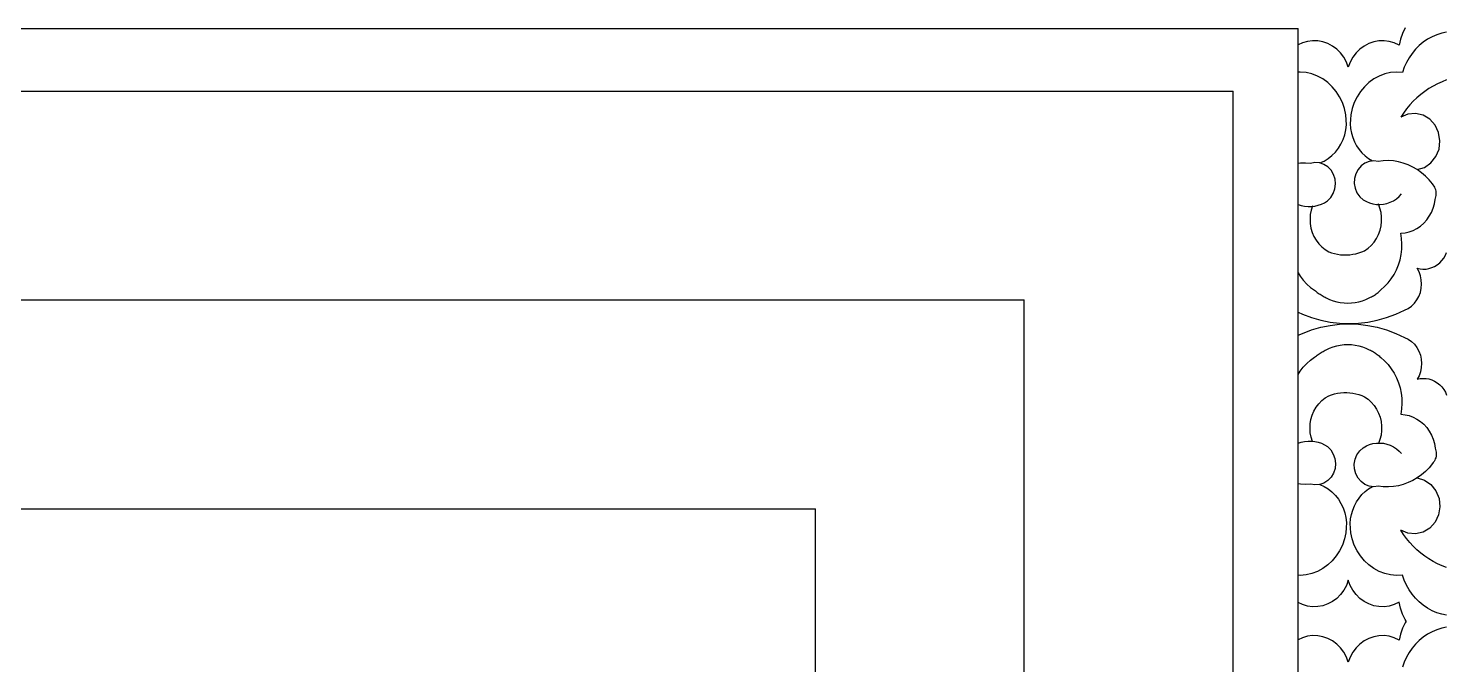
# Model space of a CAD drawing. Extents: x 1188826 to 1909461, y 608442 to 1651179.
# Drawn here: x 1668307 to 1668986, y 1032239 to 1032543 of the extents above; entities that cross this region are included whole.
import ezdxf

# ---------------------------------------------------------------- set-up
doc = ezdxf.new("R2010")
doc.units = 0
doc.header["$LTSCALE"] = 1000
doc.header["$MEASUREMENT"] = 0
doc.layers.add('立面线', color=40, linetype='Continuous')

msp = doc.modelspace()

# ---------------------------------------------------------------- linework, layer by layer
at = {"layer": '立面线'}
for p, q in [((1660852.52, 1032543.42), (1668914.97, 1032543.42)), ((1668914.97, 1028443.42), (1668914.97, 1032543.42)), ((1668966.22, 1032543.64), (1668964.97, 1032541)), ((1668916.97, 1032536.46), (1668914.97, 1032535.51)), ((1668919.36, 1032537.17), (1668916.97, 1032536.46)), ((1668921.82, 1032537.5), (1668919.36, 1032537.17)), ((1668924.31, 1032537.44), (1668921.82, 1032537.5)), ((1668926.76, 1032537), (1668924.31, 1032537.44)), ((1668929.12, 1032536.18), (1668926.76, 1032537)), ((1668931.35, 1032534.99), (1668929.12, 1032536.18)), ((1668948.82, 1032536.18), (1668946.59, 1032534.99)), ((1668951.19, 1032537), (1668948.82, 1032536.18)), ((1668953.63, 1032537.44), (1668951.19, 1032537)), ((1668956.12, 1032537.5), (1668953.63, 1032537.44)), ((1668958.58, 1032537.17), (1668956.12, 1032537.5)), ((1668960.98, 1032536.46), (1668958.58, 1032537.17)), ((1668963.25, 1032535.38), (1668960.98, 1032536.46)), ((1668963.98, 1032538.24), (1668963.25, 1032535.38)), ((1668964.97, 1032541), (1668963.98, 1032538.24)), ((1668972.98, 1032535.2), (1668971.2, 1032533.42)), ((1668974.9, 1032536.79), (1668972.98, 1032535.2)), ((1668976.95, 1032538.19), (1668974.9, 1032536.79)), ((1668979.11, 1032539.38), (1668976.95, 1032538.19)), ((1668981.36, 1032540.35), (1668979.11, 1032539.38)), ((1668983.69, 1032541.09), (1668981.36, 1032540.35)), ((1668986.06, 1032541.6), (1668983.69, 1032541.09)), ((1668933.39, 1032533.48), (1668931.35, 1032534.99)), ((1668935.22, 1032531.65), (1668933.39, 1032533.48)), ((1668936.77, 1032529.57), (1668935.22, 1032531.65)), ((1668938.03, 1032527.26), (1668936.77, 1032529.57)), ((1668941.17, 1032529.57), (1668939.91, 1032527.26)), ((1668942.73, 1032531.65), (1668941.17, 1032529.57)), ((1668944.55, 1032533.48), (1668942.73, 1032531.65)), ((1668946.59, 1032534.99), (1668944.55, 1032533.48)), ((1668968.13, 1032529.38), (1668966.87, 1032527.15)), ((1668969.58, 1032531.48), (1668968.13, 1032529.38)), ((1668971.2, 1032533.42), (1668969.58, 1032531.48)), ((1668915.86, 1032522.49), (1668914.97, 1032522.45)), ((1668918.7, 1032522.23), (1668915.86, 1032522.49)), ((1668921.49, 1032521.59), (1668918.7, 1032522.23)), ((1668924.18, 1032520.58), (1668921.49, 1032521.59)), ((1668938.97, 1032524.78), (1668938.03, 1032527.26)), ((1668939.91, 1032527.26), (1668938.97, 1032524.78)), ((1668956.45, 1032521.59), (1668953.76, 1032520.58)), ((1668959.24, 1032522.23), (1668956.45, 1032521.59)), ((1668962.09, 1032522.49), (1668959.24, 1032522.23)), ((1668964.93, 1032522.36), (1668962.09, 1032522.49)), ((1668965.8, 1032524.8), (1668964.93, 1032522.36)), ((1668966.87, 1032527.15), (1668965.8, 1032524.8)), ((1668926.73, 1032519.21), (1668924.18, 1032520.58)), ((1668929.11, 1032517.51), (1668926.73, 1032519.21)), ((1668931.26, 1032515.5), (1668929.11, 1032517.51)), ((1668933.17, 1032513.21), (1668931.26, 1032515.5)), ((1668946.68, 1032515.5), (1668944.77, 1032513.21)), ((1668948.83, 1032517.51), (1668946.68, 1032515.5)), ((1668951.21, 1032519.21), (1668948.83, 1032517.51)), ((1668953.76, 1032520.58), (1668951.21, 1032519.21)), ((1668979.59, 1032515.84), (1668977.55, 1032514.62)), ((1668981.7, 1032516.94), (1668979.59, 1032515.84)), ((1668983.86, 1032517.91), (1668981.7, 1032516.94)), ((1668986.06, 1032518.74), (1668983.86, 1032517.91)), ((1660883.74, 1032513.42), (1668883.75, 1032513.42)), ((1668883.75, 1028413.42), (1668883.75, 1032513.42)), ((1668934.79, 1032510.68), (1668933.17, 1032513.21)), ((1668936.11, 1032507.95), (1668934.79, 1032510.68)), ((1668937.09, 1032505.06), (1668936.11, 1032507.95)), ((1668941.84, 1032507.95), (1668940.85, 1032505.06)), ((1668943.15, 1032510.68), (1668941.84, 1032507.95)), ((1668944.77, 1032513.21), (1668943.15, 1032510.68)), ((1668970.1, 1032508.56), (1668968.45, 1032506.77)), ((1668971.84, 1032510.24), (1668970.1, 1032508.56)), ((1668973.67, 1032511.81), (1668971.84, 1032510.24)), ((1668975.57, 1032513.28), (1668973.67, 1032511.81)), ((1668977.55, 1032514.62), (1668975.57, 1032513.28)), ((1668937.73, 1032502.06), (1668937.09, 1032505.06)), ((1668938.01, 1032499.66), (1668937.73, 1032502.06)), ((1668940.21, 1032502.06), (1668939.95, 1032499.87)), ((1668940.85, 1032505.06), (1668940.21, 1032502.06)), ((1668965.44, 1032502.91), (1668964.09, 1032500.85)), ((1668967.51, 1032502.33), (1668964.09, 1032500.85)), ((1668966.89, 1032504.89), (1668965.44, 1032502.91)), ((1668968.45, 1032506.77), (1668966.89, 1032504.89)), ((1668971.18, 1032502.67), (1668967.51, 1032502.33)), ((1668974.78, 1032501.84), (1668971.18, 1032502.67)), ((1668977.99, 1032499.91), (1668974.78, 1032501.84)), ((1668937.24, 1032492.48), (1668937.76, 1032494.83)), ((1668937.76, 1032494.83), (1668938.02, 1032497.24)), ((1668938.02, 1032497.24), (1668938.01, 1032499.66)), ((1668939.95, 1032499.87), (1668939.91, 1032497.67)), ((1668939.91, 1032497.67), (1668940.09, 1032495.47)), ((1668940.09, 1032495.47), (1668940.49, 1032493.3)), ((1668980.55, 1032497.05), (1668977.99, 1032499.91)), ((1668982.22, 1032493.52), (1668980.55, 1032497.05)), ((1668934.21, 1032486.03), (1668935.46, 1032488.04)), ((1668935.46, 1032488.04), (1668936.47, 1032490.2)), ((1668936.47, 1032490.2), (1668937.24, 1032492.48)), ((1668940.49, 1032493.3), (1668941.1, 1032491.2)), ((1668941.1, 1032491.2), (1668941.92, 1032489.17)), ((1668941.92, 1032489.17), (1668942.93, 1032487.26)), ((1668982.87, 1032489.61), (1668982.22, 1032493.52)), ((1668982.43, 1032485.66), (1668982.87, 1032489.61)), ((1668927.33, 1032479.93), (1668929.29, 1032481.11)), ((1668929.29, 1032481.11), (1668931.11, 1032482.54)), ((1668931.11, 1032482.54), (1668932.76, 1032484.18)), ((1668932.76, 1032484.18), (1668934.21, 1032486.03)), ((1668942.93, 1032487.26), (1668944.13, 1032485.47)), ((1668944.13, 1032485.47), (1668945.51, 1032483.83)), ((1668945.51, 1032483.83), (1668947.03, 1032482.36)), ((1668947.03, 1032482.36), (1668948.7, 1032481.08)), ((1668948.7, 1032481.08), (1668950.48, 1032480)), ((1668978.53, 1032479.03), (1668980.94, 1032482.03)), ((1668980.94, 1032482.03), (1668982.43, 1032485.66)), ((1668916, 1032478.87), (1668914.97, 1032478.73)), ((1668918.42, 1032478.95), (1668916, 1032478.87)), ((1668920.84, 1032478.81), (1668918.42, 1032478.95)), ((1668922.99, 1032479.19), (1668920.84, 1032478.81)), ((1668925.17, 1032479.03), (1668922.99, 1032479.19)), ((1668925.26, 1032479.01), (1668925.17, 1032479.03)), ((1668925.26, 1032479.01), (1668927.33, 1032479.93)), ((1668927.25, 1032478.32), (1668925.26, 1032479.01)), ((1668929.13, 1032477.12), (1668927.25, 1032478.32)), ((1668930.7, 1032475.49), (1668929.13, 1032477.12)), ((1668931.87, 1032473.51), (1668930.7, 1032475.49)), ((1668943.63, 1032475.87), (1668942.56, 1032473.82)), ((1668945.12, 1032477.6), (1668943.63, 1032475.87)), ((1668946.93, 1032478.91), (1668945.12, 1032477.6)), ((1668948.97, 1032479.73), (1668946.93, 1032478.91)), ((1668951.14, 1032480.03), (1668948.97, 1032479.73)), ((1668953.31, 1032479.78), (1668951.14, 1032480.03)), ((1668955.71, 1032480.06), (1668953.31, 1032479.78)), ((1668958.14, 1032480.12), (1668955.71, 1032480.06)), ((1668960.56, 1032479.95), (1668958.14, 1032480.12)), ((1668962.95, 1032479.56), (1668960.56, 1032479.95)), ((1668965.31, 1032478.94), (1668962.95, 1032479.56)), ((1668967.61, 1032478.1), (1668965.31, 1032478.94)), ((1668969.83, 1032477.06), (1668967.61, 1032478.1)), ((1668971.87, 1032475.86), (1668969.83, 1032477.06)), ((1668971.87, 1032475.86), (1668975.42, 1032476.91)), ((1668971.95, 1032475.81), (1668971.87, 1032475.86)), ((1668973.97, 1032474.36), (1668971.95, 1032475.81)), ((1668975.87, 1032472.73), (1668973.97, 1032474.36)), ((1668975.42, 1032476.91), (1668978.53, 1032479.03)), ((1668932.6, 1032471.29), (1668931.87, 1032473.51)), ((1668932.55, 1032466.61), (1668932.83, 1032468.95)), ((1668932.83, 1032468.95), (1668932.6, 1032471.29)), ((1668941.95, 1032471.56), (1668941.84, 1032469.21)), ((1668941.84, 1032469.21), (1668942.24, 1032466.9)), ((1668942.56, 1032473.82), (1668941.95, 1032471.56)), ((1668977.63, 1032470.93), (1668975.87, 1032472.73)), ((1668979.23, 1032468.97), (1668977.63, 1032470.93)), ((1668979.66, 1032468.48), (1668979.23, 1032468.97)), ((1668980.03, 1032467.95), (1668979.66, 1032468.48)), ((1668980.35, 1032467.38), (1668980.03, 1032467.95)), ((1668980.62, 1032466.78), (1668980.35, 1032467.38)), ((1668927.54, 1032459.99), (1668928.96, 1032460.86)), ((1668928.96, 1032460.86), (1668930.56, 1032462.46)), ((1668930.56, 1032462.46), (1668931.78, 1032464.41)), ((1668931.78, 1032464.41), (1668932.55, 1032466.61)), ((1668942.24, 1032466.9), (1668943.12, 1032464.75)), ((1668943.12, 1032464.75), (1668944.44, 1032462.87)), ((1668944.44, 1032462.87), (1668946.12, 1032461.37)), ((1668946.12, 1032461.37), (1668947.6, 1032460.53)), ((1668947.6, 1032460.53), (1668949.17, 1032459.88)), ((1668959.02, 1032460.19), (1668960.55, 1032460.93)), ((1668960.55, 1032460.93), (1668961.99, 1032461.86)), ((1668961.99, 1032461.86), (1668963.32, 1032462.96)), ((1668963.32, 1032462.96), (1668964.52, 1032464.21)), ((1668980.21, 1032459.43), (1668980.57, 1032461.57)), ((1668980.57, 1032461.57), (1668980.79, 1032462.19)), ((1668980.83, 1032466.15), (1668980.62, 1032466.78)), ((1668980.79, 1032462.19), (1668980.95, 1032462.84)), ((1668980.98, 1032465.5), (1668980.83, 1032466.15)), ((1668980.95, 1032462.84), (1668981.06, 1032463.5)), ((1668981.07, 1032464.83), (1668980.98, 1032465.5)), ((1668981.06, 1032463.5), (1668981.09, 1032464.17)), ((1668981.09, 1032464.17), (1668981.07, 1032464.83)), ((1668914.97, 1032459.19), (1668916.44, 1032458.69)), ((1668916.44, 1032458.69), (1668918.04, 1032458.34)), ((1668918.04, 1032458.34), (1668919.66, 1032458.16)), ((1668919.66, 1032458.16), (1668921.29, 1032458.17)), ((1668920.77, 1032454.28), (1668920.62, 1032452.13)), ((1668921.17, 1032456.4), (1668920.77, 1032454.28)), ((1668921.81, 1032458.44), (1668921.17, 1032456.4)), ((1668921.29, 1032458.17), (1668922.91, 1032458.36)), ((1668922.91, 1032458.36), (1668924.5, 1032458.73)), ((1668924.5, 1032458.73), (1668926.05, 1032459.27)), ((1668926.05, 1032459.27), (1668927.54, 1032459.99)), ((1668949.17, 1032459.88), (1668950.79, 1032459.43)), ((1668950.79, 1032459.43), (1668952.44, 1032459.17)), ((1668952.44, 1032459.17), (1668954.12, 1032459.12)), ((1668954.12, 1032457.38), (1668953.38, 1032459.38)), ((1668954.12, 1032459.12), (1668955.79, 1032459.28)), ((1668954.63, 1032455.29), (1668954.12, 1032457.38)), ((1668954.89, 1032453.15), (1668954.63, 1032455.29)), ((1668955.79, 1032459.28), (1668957.43, 1032459.63)), ((1668957.43, 1032459.63), (1668959.02, 1032460.19)), ((1668977.77, 1032453.48), (1668978.8, 1032455.35)), ((1668978.8, 1032455.35), (1668979.61, 1032457.34)), ((1668979.61, 1032457.34), (1668980.21, 1032459.43)), ((1668920.62, 1032452.13), (1668920.73, 1032449.98)), ((1668920.73, 1032449.98), (1668921.08, 1032447.86)), ((1668921.08, 1032447.86), (1668921.67, 1032445.8)), ((1668953.44, 1032444.76), (1668954.16, 1032446.77)), ((1668954.16, 1032446.77), (1668954.65, 1032448.86)), ((1668954.65, 1032448.86), (1668954.89, 1032451)), ((1668954.89, 1032451), (1668954.89, 1032453.15)), ((1668968.12, 1032446.02), (1668970.04, 1032446.72)), ((1668970.04, 1032446.72), (1668971.86, 1032447.65)), ((1668971.86, 1032447.65), (1668973.56, 1032448.82)), ((1668973.56, 1032448.82), (1668975.13, 1032450.19)), ((1668975.13, 1032450.19), (1668976.54, 1032451.75)), ((1668976.54, 1032451.75), (1668977.77, 1032453.48)), ((1668921.67, 1032445.8), (1668922.5, 1032443.84)), ((1668922.5, 1032443.84), (1668923.55, 1032442.01)), ((1668923.55, 1032442.01), (1668924.8, 1032440.33)), ((1668924.8, 1032440.33), (1668926.24, 1032438.83)), ((1668949.96, 1032439.54), (1668951.32, 1032441.12)), ((1668951.32, 1032441.12), (1668952.48, 1032442.87)), ((1668952.48, 1032442.87), (1668953.44, 1032444.76)), ((1668964.14, 1032445.37), (1668966.15, 1032445.56)), ((1668964.51, 1032442.84), (1668964.14, 1032445.37)), ((1668964.65, 1032440.28), (1668964.51, 1032442.84)), ((1668964.57, 1032437.73), (1668964.65, 1032440.28)), ((1668966.15, 1032445.56), (1668968.12, 1032446.02)), ((1668926.24, 1032438.83), (1668927.84, 1032437.55)), ((1668927.84, 1032437.55), (1668929.58, 1032436.48)), ((1668929.58, 1032436.48), (1668930.97, 1032436)), ((1668930.97, 1032436), (1668932.39, 1032435.61)), ((1668932.39, 1032435.61), (1668933.83, 1032435.31)), ((1668933.83, 1032435.31), (1668935.28, 1032435.11)), ((1668935.28, 1032435.11), (1668936.74, 1032435.01)), ((1668936.74, 1032435.01), (1668938.21, 1032435)), ((1668938.21, 1032435), (1668939.67, 1032435.09)), ((1668939.67, 1032435.09), (1668941.12, 1032435.28)), ((1668941.12, 1032435.28), (1668942.56, 1032435.57)), ((1668942.56, 1032435.57), (1668943.98, 1032435.95)), ((1668943.98, 1032435.95), (1668945.38, 1032436.43)), ((1668945.38, 1032436.43), (1668946.74, 1032436.99)), ((1668946.74, 1032436.99), (1668948.42, 1032438.16)), ((1668948.42, 1032438.16), (1668949.96, 1032439.54)), ((1668963.74, 1032432.69), (1668964.26, 1032435.19)), ((1668964.26, 1032435.19), (1668964.57, 1032437.73)), ((1668983.77, 1032432.29), (1668984.68, 1032433.5)), ((1668984.68, 1032433.5), (1668985.45, 1032434.82)), ((1668985.45, 1032434.82), (1668986.06, 1032436.23)), ((1668914.97, 1032426.37), (1668915.93, 1032424.79)), ((1668960.88, 1032425.69), (1668962.04, 1032427.92)), ((1668962.04, 1032427.92), (1668962.99, 1032430.26)), ((1668962.99, 1032430.26), (1668963.74, 1032432.69)), ((1668972.83, 1032426.89), (1668971.9, 1032428.64)), ((1668971.9, 1032428.64), (1668973.31, 1032428.32)), ((1668973.52, 1032425.01), (1668972.83, 1032426.89)), ((1668973.31, 1032428.32), (1668974.74, 1032428.18)), ((1668974.74, 1032428.18), (1668976.19, 1032428.24)), ((1668976.19, 1032428.24), (1668977.61, 1032428.48)), ((1668977.61, 1032428.48), (1668979, 1032428.9)), ((1668979, 1032428.9), (1668980.33, 1032429.51)), ((1668980.33, 1032429.51), (1668981.58, 1032430.28)), ((1668981.58, 1032430.28), (1668982.73, 1032431.22)), ((1668982.73, 1032431.22), (1668983.77, 1032432.29)), ((1668915.93, 1032424.79), (1668917.4, 1032422.84)), ((1668917.4, 1032422.84), (1668919.04, 1032421.06)), ((1668919.04, 1032421.06), (1668920.84, 1032419.47)), ((1668954.47, 1032418.22), (1668956.32, 1032419.83)), ((1668956.32, 1032419.83), (1668958.01, 1032421.62)), ((1668958.01, 1032421.62), (1668959.53, 1032423.58)), ((1668959.53, 1032423.58), (1668960.88, 1032425.69)), ((1668973.93, 1032423.04), (1668973.52, 1032425.01)), ((1668973.9, 1032419.01), (1668974.06, 1032421.02)), ((1668974.06, 1032421.02), (1668973.93, 1032423.04)), ((1660983.71, 1032413.43), (1668783.73, 1032413.43)), ((1668783.73, 1028413.42), (1668783.73, 1032413.43)), ((1668920.84, 1032419.47), (1668922.78, 1032418.09)), ((1668922.78, 1032418.09), (1668923.21, 1032417.74)), ((1668923.21, 1032417.74), (1668923.66, 1032417.4)), ((1668923.66, 1032417.4), (1668924.11, 1032417.07)), ((1668924.11, 1032417.07), (1668924.56, 1032416.75)), ((1668924.56, 1032416.75), (1668925.02, 1032416.44)), ((1668925.02, 1032416.44), (1668925.48, 1032416.14)), ((1668925.48, 1032416.14), (1668925.95, 1032415.84)), ((1668925.95, 1032415.84), (1668926.43, 1032415.55)), ((1668926.43, 1032415.55), (1668926.9, 1032415.27)), ((1668926.9, 1032415.27), (1668927.39, 1032415)), ((1668927.39, 1032415), (1668927.87, 1032414.74)), ((1668927.87, 1032414.74), (1668928.36, 1032414.49)), ((1668928.36, 1032414.49), (1668929.99, 1032413.72)), ((1668929.99, 1032413.72), (1668931.67, 1032413.08)), ((1668931.67, 1032413.08), (1668933.39, 1032412.59)), ((1668943.99, 1032412.59), (1668945.71, 1032413.08)), ((1668945.71, 1032413.08), (1668947.39, 1032413.72)), ((1668947.39, 1032413.72), (1668949.02, 1032414.49)), ((1668949.02, 1032414.49), (1668949.52, 1032414.71)), ((1668949.52, 1032414.71), (1668950.02, 1032414.94)), ((1668950.02, 1032414.94), (1668950.51, 1032415.2)), ((1668950.51, 1032415.2), (1668950.99, 1032415.47)), ((1668950.99, 1032415.47), (1668951.46, 1032415.75)), ((1668951.46, 1032415.75), (1668951.92, 1032416.06)), ((1668951.92, 1032416.06), (1668952.37, 1032416.38)), ((1668952.37, 1032416.38), (1668952.81, 1032416.72)), ((1668952.81, 1032416.72), (1668953.25, 1032417.07)), ((1668953.25, 1032417.07), (1668953.67, 1032417.44)), ((1668953.67, 1032417.44), (1668954.08, 1032417.82)), ((1668954.08, 1032417.82), (1668954.47, 1032418.22)), ((1668970.62, 1032411.87), (1668971.81, 1032413.43)), ((1668971.81, 1032413.43), (1668972.77, 1032415.16)), ((1668972.77, 1032415.16), (1668973.47, 1032417.04)), ((1668973.47, 1032417.04), (1668973.9, 1032419.01)), ((1668914.97, 1032407.55), (1668916.96, 1032406.64)), ((1668916.96, 1032406.64), (1668921.34, 1032405.02)), ((1668933.39, 1032412.59), (1668935.14, 1032412.23)), ((1668935.14, 1032412.23), (1668936.91, 1032412.01)), ((1668936.91, 1032412.01), (1668938.69, 1032411.94)), ((1668938.69, 1032411.94), (1668940.47, 1032412.01)), ((1668940.47, 1032412.01), (1668942.24, 1032412.23)), ((1668942.24, 1032412.23), (1668943.99, 1032412.59)), ((1668957.27, 1032405.02), (1668961.65, 1032406.64)), ((1668961.65, 1032406.64), (1668965.95, 1032408.61)), ((1668965.95, 1032408.57), (1668967.65, 1032409.41)), ((1668967.65, 1032409.41), (1668969.22, 1032410.52)), ((1668969.22, 1032410.52), (1668970.62, 1032411.87)), ((1668921.34, 1032405.02), (1668925.78, 1032403.75)), ((1668921.34, 1032399.08), (1668925.78, 1032400.34)), ((1668925.78, 1032403.75), (1668930.26, 1032402.84)), ((1668925.78, 1032400.34), (1668930.26, 1032401.25)), ((1668930.26, 1032402.84), (1668934.77, 1032402.3)), ((1668930.26, 1032401.25), (1668934.77, 1032401.8)), ((1668934.77, 1032402.3), (1668939.3, 1032402.11)), ((1668934.77, 1032401.8), (1668939.3, 1032401.98)), ((1668939.3, 1032402.11), (1668943.83, 1032402.3)), ((1668939.3, 1032401.98), (1668943.83, 1032401.8)), ((1668943.83, 1032402.3), (1668948.35, 1032402.84)), ((1668943.83, 1032401.8), (1668948.35, 1032401.25)), ((1668948.35, 1032402.84), (1668952.83, 1032403.75)), ((1668948.35, 1032401.25), (1668952.83, 1032400.34)), ((1668952.83, 1032403.75), (1668957.27, 1032405.02)), ((1668952.83, 1032400.34), (1668957.27, 1032399.08)), ((1668914.97, 1032396.54), (1668916.96, 1032397.46)), ((1668916.96, 1032397.46), (1668921.34, 1032399.08)), ((1668957.27, 1032399.08), (1668961.65, 1032397.46)), ((1668961.65, 1032397.46), (1668965.95, 1032395.49)), ((1668965.95, 1032395.53), (1668967.65, 1032394.69)), ((1668967.65, 1032394.69), (1668969.22, 1032393.58)), ((1668969.22, 1032393.58), (1668970.62, 1032392.23)), ((1668920.84, 1032384.62), (1668922.78, 1032386.01)), ((1668922.78, 1032386.01), (1668923.21, 1032386.35)), ((1668923.21, 1032386.35), (1668923.66, 1032386.69)), ((1668923.66, 1032386.69), (1668924.11, 1032387.02)), ((1668924.11, 1032387.02), (1668924.56, 1032387.34)), ((1668924.56, 1032387.34), (1668925.02, 1032387.65)), ((1668925.02, 1032387.65), (1668925.48, 1032387.96)), ((1668925.48, 1032387.96), (1668925.95, 1032388.25)), ((1668925.95, 1032388.25), (1668926.43, 1032388.54)), ((1668926.43, 1032388.54), (1668926.9, 1032388.82)), ((1668926.9, 1032388.82), (1668927.39, 1032389.09)), ((1668927.39, 1032389.09), (1668927.87, 1032389.35)), ((1668927.87, 1032389.35), (1668928.36, 1032389.6)), ((1668928.36, 1032389.6), (1668929.99, 1032390.37)), ((1668929.99, 1032390.37), (1668931.67, 1032391.01)), ((1668931.67, 1032391.01), (1668933.39, 1032391.51)), ((1668933.39, 1032391.51), (1668935.14, 1032391.87)), ((1668935.14, 1032391.87), (1668936.91, 1032392.08)), ((1668936.91, 1032392.08), (1668938.69, 1032392.15)), ((1668938.69, 1032392.15), (1668940.47, 1032392.08)), ((1668940.47, 1032392.08), (1668942.24, 1032391.87)), ((1668942.24, 1032391.87), (1668943.99, 1032391.51)), ((1668943.99, 1032391.51), (1668945.71, 1032391.01)), ((1668945.71, 1032391.01), (1668947.39, 1032390.37)), ((1668947.39, 1032390.37), (1668949.02, 1032389.6)), ((1668949.02, 1032389.6), (1668949.52, 1032389.39)), ((1668949.52, 1032389.39), (1668950.02, 1032389.15)), ((1668950.02, 1032389.15), (1668950.51, 1032388.9)), ((1668950.51, 1032388.9), (1668950.99, 1032388.63)), ((1668950.99, 1032388.63), (1668951.46, 1032388.34)), ((1668951.46, 1032388.34), (1668951.92, 1032388.03)), ((1668951.92, 1032388.03), (1668952.37, 1032387.71)), ((1668952.37, 1032387.71), (1668952.81, 1032387.38)), ((1668952.81, 1032387.38), (1668953.25, 1032387.02)), ((1668953.25, 1032387.02), (1668953.67, 1032386.66)), ((1668953.67, 1032386.66), (1668954.08, 1032386.27)), ((1668954.08, 1032386.27), (1668954.47, 1032385.88)), ((1668954.47, 1032385.88), (1668956.32, 1032384.27)), ((1668970.62, 1032392.23), (1668971.81, 1032390.67)), ((1668971.81, 1032390.67), (1668972.77, 1032388.93)), ((1668972.77, 1032388.93), (1668973.47, 1032387.05)), ((1668973.47, 1032387.05), (1668973.9, 1032385.09)), ((1668914.97, 1032377.73), (1668915.93, 1032379.31)), ((1668915.93, 1032379.31), (1668917.4, 1032381.25)), ((1668917.4, 1032381.25), (1668919.04, 1032383.03)), ((1668919.04, 1032383.03), (1668920.84, 1032384.62)), ((1668956.32, 1032384.27), (1668958.01, 1032382.47)), ((1668958.01, 1032382.47), (1668959.53, 1032380.51)), ((1668959.53, 1032380.51), (1668960.88, 1032378.41)), ((1668973.52, 1032379.08), (1668972.83, 1032377.2)), ((1668973.93, 1032381.06), (1668973.52, 1032379.08)), ((1668973.9, 1032385.09), (1668974.06, 1032383.07)), ((1668974.06, 1032383.07), (1668973.93, 1032381.06)), ((1668960.88, 1032378.41), (1668962.04, 1032376.17)), ((1668962.04, 1032376.17), (1668962.99, 1032373.83)), ((1668962.99, 1032373.83), (1668963.74, 1032371.4)), ((1668972.83, 1032377.2), (1668971.9, 1032375.45)), ((1668971.9, 1032375.45), (1668973.31, 1032375.77)), ((1668973.31, 1032375.77), (1668974.74, 1032375.91)), ((1668974.74, 1032375.91), (1668976.19, 1032375.86)), ((1668976.19, 1032375.86), (1668977.61, 1032375.62)), ((1668977.61, 1032375.62), (1668979, 1032375.19)), ((1668979, 1032375.19), (1668980.33, 1032374.59)), ((1668980.33, 1032374.59), (1668981.58, 1032373.81)), ((1668981.58, 1032373.81), (1668982.73, 1032372.88)), ((1668982.73, 1032372.88), (1668983.77, 1032371.8)), ((1668924.8, 1032363.76), (1668926.24, 1032365.26)), ((1668926.24, 1032365.26), (1668927.84, 1032366.55)), ((1668927.84, 1032366.55), (1668929.58, 1032367.61)), ((1668929.58, 1032367.61), (1668930.97, 1032368.1)), ((1668930.97, 1032368.1), (1668932.39, 1032368.49)), ((1668932.39, 1032368.49), (1668933.83, 1032368.78)), ((1668933.83, 1032368.78), (1668935.28, 1032368.98)), ((1668935.28, 1032368.98), (1668936.74, 1032369.09)), ((1668936.74, 1032369.09), (1668938.21, 1032369.09)), ((1668938.21, 1032369.09), (1668939.67, 1032369)), ((1668939.67, 1032369), (1668941.12, 1032368.81)), ((1668941.12, 1032368.81), (1668942.56, 1032368.52)), ((1668942.56, 1032368.52), (1668943.98, 1032368.14)), ((1668943.98, 1032368.14), (1668945.38, 1032367.67)), ((1668945.38, 1032367.67), (1668946.74, 1032367.1)), ((1668946.74, 1032367.1), (1668948.42, 1032365.94)), ((1668948.42, 1032365.94), (1668949.96, 1032364.55)), ((1668963.74, 1032371.4), (1668964.26, 1032368.9)), ((1668964.26, 1032368.9), (1668964.57, 1032366.37)), ((1668964.57, 1032366.37), (1668964.65, 1032363.81)), ((1668983.77, 1032371.8), (1668984.68, 1032370.59)), ((1668984.68, 1032370.59), (1668985.45, 1032369.28)), ((1668985.45, 1032369.28), (1668986.06, 1032367.87)), ((1668921.67, 1032358.29), (1668922.5, 1032360.25)), ((1668922.5, 1032360.25), (1668923.55, 1032362.09)), ((1668923.55, 1032362.09), (1668924.8, 1032363.76)), ((1668949.96, 1032364.55), (1668951.32, 1032362.98)), ((1668951.32, 1032362.98), (1668952.48, 1032361.23)), ((1668952.48, 1032361.23), (1668953.44, 1032359.33)), ((1668953.44, 1032359.33), (1668954.16, 1032357.32)), ((1668964.51, 1032361.25), (1668964.14, 1032358.73)), ((1668964.14, 1032358.73), (1668966.15, 1032358.53)), ((1668964.65, 1032363.81), (1668964.51, 1032361.25)), ((1668966.15, 1032358.53), (1668968.12, 1032358.08)), ((1668920.62, 1032351.96), (1668920.73, 1032354.11)), ((1668920.77, 1032349.81), (1668920.62, 1032351.96)), ((1668920.73, 1032354.11), (1668921.08, 1032356.23)), ((1668921.08, 1032356.23), (1668921.67, 1032358.29)), ((1668954.16, 1032357.32), (1668954.65, 1032355.23)), ((1668954.65, 1032355.23), (1668954.89, 1032353.1)), ((1668954.89, 1032353.1), (1668954.89, 1032350.94)), ((1668968.12, 1032358.08), (1668970.04, 1032357.38)), ((1668970.04, 1032357.38), (1668971.86, 1032356.44)), ((1668971.86, 1032356.44), (1668973.56, 1032355.28)), ((1668973.56, 1032355.28), (1668975.13, 1032353.91)), ((1668975.13, 1032353.91), (1668976.54, 1032352.34)), ((1668976.54, 1032352.34), (1668977.77, 1032350.61)), ((1668914.97, 1032344.9), (1668916.44, 1032345.4)), ((1668916.44, 1032345.4), (1668918.04, 1032345.76)), ((1668918.04, 1032345.76), (1668919.66, 1032345.93)), ((1668919.66, 1032345.93), (1668921.29, 1032345.92)), ((1668921.17, 1032347.7), (1668920.77, 1032349.81)), ((1668921.81, 1032345.65), (1668921.17, 1032347.7)), ((1668921.29, 1032345.92), (1668922.91, 1032345.73)), ((1668922.91, 1032345.73), (1668924.5, 1032345.36)), ((1668924.5, 1032345.36), (1668926.05, 1032344.82)), ((1668926.05, 1032344.82), (1668927.54, 1032344.11)), ((1668950.79, 1032344.67), (1668952.44, 1032344.92)), ((1668952.44, 1032344.92), (1668954.12, 1032344.97)), ((1668954.12, 1032346.72), (1668953.38, 1032344.72)), ((1668954.63, 1032348.8), (1668954.12, 1032346.72)), ((1668954.12, 1032344.97), (1668955.79, 1032344.82)), ((1668954.89, 1032350.94), (1668954.63, 1032348.8)), ((1668955.79, 1032344.82), (1668957.43, 1032344.46)), ((1668977.77, 1032350.61), (1668978.8, 1032348.74)), ((1668978.8, 1032348.74), (1668979.61, 1032346.75)), ((1668979.61, 1032346.75), (1668980.21, 1032344.67)), ((1668927.54, 1032344.11), (1668928.96, 1032343.23)), ((1668928.96, 1032343.23), (1668930.56, 1032341.64)), ((1668930.56, 1032341.64), (1668931.78, 1032339.68)), ((1668931.78, 1032339.68), (1668932.55, 1032337.48)), ((1668942.24, 1032337.19), (1668943.12, 1032339.35)), ((1668943.12, 1032339.35), (1668944.44, 1032341.22)), ((1668944.44, 1032341.22), (1668946.12, 1032342.72)), ((1668946.12, 1032342.72), (1668947.6, 1032343.56)), ((1668947.6, 1032343.56), (1668949.17, 1032344.21)), ((1668949.17, 1032344.21), (1668950.79, 1032344.67)), ((1668957.43, 1032344.46), (1668959.02, 1032343.91)), ((1668959.02, 1032343.91), (1668960.55, 1032343.16)), ((1668960.55, 1032343.16), (1668961.99, 1032342.23)), ((1668961.99, 1032342.23), (1668963.32, 1032341.14)), ((1668963.32, 1032341.14), (1668964.52, 1032339.88)), ((1668980.21, 1032344.67), (1668980.57, 1032342.53)), ((1668980.57, 1032342.53), (1668980.79, 1032341.9)), ((1668980.79, 1032341.9), (1668980.95, 1032341.26)), ((1668980.98, 1032338.6), (1668980.83, 1032337.95)), ((1668980.95, 1032341.26), (1668981.06, 1032340.6)), ((1668981.07, 1032339.26), (1668980.98, 1032338.6)), ((1668981.06, 1032340.6), (1668981.09, 1032339.93)), ((1668981.09, 1032339.93), (1668981.07, 1032339.26)), ((1668932.6, 1032332.81), (1668931.87, 1032330.59)), ((1668932.55, 1032337.48), (1668932.83, 1032335.15)), ((1668932.83, 1032335.15), (1668932.6, 1032332.81)), ((1668941.84, 1032334.88), (1668942.24, 1032337.19)), ((1668941.95, 1032332.53), (1668941.84, 1032334.88)), ((1668942.56, 1032330.27), (1668941.95, 1032332.53)), ((1668975.87, 1032331.36), (1668973.97, 1032329.73)), ((1668977.63, 1032333.16), (1668975.87, 1032331.36)), ((1668979.23, 1032335.12), (1668977.63, 1032333.16)), ((1668979.66, 1032335.61), (1668979.23, 1032335.12)), ((1668980.03, 1032336.14), (1668979.66, 1032335.61)), ((1668980.35, 1032336.72), (1668980.03, 1032336.14)), ((1668980.62, 1032337.32), (1668980.35, 1032336.72)), ((1668980.83, 1032337.95), (1668980.62, 1032337.32)), ((1668916, 1032325.23), (1668914.97, 1032325.36)), ((1668918.42, 1032325.14), (1668916, 1032325.23)), ((1668920.84, 1032325.28), (1668918.42, 1032325.14)), ((1668922.99, 1032324.9), (1668920.84, 1032325.28)), ((1668925.17, 1032325.07), (1668922.99, 1032324.9)), ((1668925.26, 1032325.09), (1668925.17, 1032325.07)), ((1668927.25, 1032325.77), (1668925.26, 1032325.09)), ((1668925.26, 1032325.09), (1668927.33, 1032324.16)), ((1668929.13, 1032326.97), (1668927.25, 1032325.77)), ((1668930.7, 1032328.61), (1668929.13, 1032326.97)), ((1668931.87, 1032330.59), (1668930.7, 1032328.61)), ((1668943.63, 1032328.22), (1668942.56, 1032330.27)), ((1668945.12, 1032326.5), (1668943.63, 1032328.22)), ((1668946.93, 1032325.18), (1668945.12, 1032326.5)), ((1668948.97, 1032324.36), (1668946.93, 1032325.18)), ((1668962.95, 1032324.54), (1668960.56, 1032324.14)), ((1668965.31, 1032325.15), (1668962.95, 1032324.54)), ((1668967.61, 1032325.99), (1668965.31, 1032325.15)), ((1668969.83, 1032327.04), (1668967.61, 1032325.99)), ((1668971.87, 1032328.23), (1668969.83, 1032327.04)), ((1668971.95, 1032328.29), (1668971.87, 1032328.23)), ((1668971.87, 1032328.23), (1668975.42, 1032327.19)), ((1668973.97, 1032329.73), (1668971.95, 1032328.29)), ((1668975.42, 1032327.19), (1668978.53, 1032325.07)), ((1668978.53, 1032325.07), (1668980.94, 1032322.06)), ((1668927.33, 1032324.16), (1668929.29, 1032322.98)), ((1668929.29, 1032322.98), (1668931.11, 1032321.56)), ((1668931.11, 1032321.56), (1668932.76, 1032319.91)), ((1668932.76, 1032319.91), (1668934.21, 1032318.07)), ((1668934.21, 1032318.07), (1668935.46, 1032316.05)), ((1668942.93, 1032316.84), (1668944.13, 1032318.63)), ((1668944.13, 1032318.63), (1668945.51, 1032320.26)), ((1668945.51, 1032320.26), (1668947.03, 1032321.73)), ((1668947.03, 1032321.73), (1668948.7, 1032323.01)), ((1668948.7, 1032323.01), (1668950.48, 1032324.1)), ((1668951.14, 1032324.06), (1668948.97, 1032324.36)), ((1668953.31, 1032324.32), (1668951.14, 1032324.06)), ((1668955.71, 1032324.03), (1668953.31, 1032324.32)), ((1668958.14, 1032323.97), (1668955.71, 1032324.03)), ((1668960.56, 1032324.14), (1668958.14, 1032323.97)), ((1668980.94, 1032322.06), (1668982.43, 1032318.43)), ((1668982.43, 1032318.43), (1668982.87, 1032314.49)), ((1661083.69, 1032313.43), (1668683.7, 1032313.43)), ((1668683.7, 1028413.42), (1668683.7, 1032313.43)), ((1668935.46, 1032316.05), (1668936.47, 1032313.89)), ((1668936.47, 1032313.89), (1668937.24, 1032311.62)), ((1668937.24, 1032311.62), (1668937.76, 1032309.26)), ((1668940.49, 1032310.79), (1668941.1, 1032312.9)), ((1668941.1, 1032312.9), (1668941.92, 1032314.92)), ((1668941.92, 1032314.92), (1668942.93, 1032316.84)), ((1668982.87, 1032314.49), (1668982.22, 1032310.58)), ((1668938.01, 1032304.43), (1668937.73, 1032302.03)), ((1668937.76, 1032309.26), (1668938.02, 1032306.85)), ((1668938.02, 1032306.85), (1668938.01, 1032304.43)), ((1668939.91, 1032306.43), (1668940.09, 1032308.63)), ((1668939.95, 1032304.22), (1668939.91, 1032306.43)), ((1668940.21, 1032302.03), (1668939.95, 1032304.22)), ((1668940.09, 1032308.63), (1668940.49, 1032310.79)), ((1668977.99, 1032304.18), (1668974.78, 1032302.25)), ((1668980.55, 1032307.04), (1668977.99, 1032304.18)), ((1668982.22, 1032310.58), (1668980.55, 1032307.04)), ((1668937.09, 1032299.03), (1668936.11, 1032296.15)), ((1668937.73, 1032302.03), (1668937.09, 1032299.03)), ((1668940.85, 1032299.03), (1668940.21, 1032302.03)), ((1668941.84, 1032296.15), (1668940.85, 1032299.03)), ((1668965.44, 1032301.18), (1668964.09, 1032303.24)), ((1668967.51, 1032301.76), (1668964.09, 1032303.24)), ((1668966.89, 1032299.21), (1668965.44, 1032301.18)), ((1668968.45, 1032297.32), (1668966.89, 1032299.21)), ((1668971.18, 1032301.42), (1668967.51, 1032301.76)), ((1668970.1, 1032295.54), (1668968.45, 1032297.32)), ((1668974.78, 1032302.25), (1668971.18, 1032301.42)), ((1668933.17, 1032290.89), (1668931.26, 1032288.6)), ((1668934.79, 1032293.42), (1668933.17, 1032290.89)), ((1668936.11, 1032296.15), (1668934.79, 1032293.42)), ((1668943.15, 1032293.42), (1668941.84, 1032296.15)), ((1668944.77, 1032290.89), (1668943.15, 1032293.42)), ((1668946.68, 1032288.6), (1668944.77, 1032290.89)), ((1668971.84, 1032293.85), (1668970.1, 1032295.54)), ((1668973.67, 1032292.28), (1668971.84, 1032293.85)), ((1668975.57, 1032290.82), (1668973.67, 1032292.28)), ((1668977.55, 1032289.47), (1668975.57, 1032290.82)), ((1668926.73, 1032284.88), (1668924.18, 1032283.51)), ((1668929.11, 1032286.58), (1668926.73, 1032284.88)), ((1668931.26, 1032288.6), (1668929.11, 1032286.58)), ((1668948.83, 1032286.58), (1668946.68, 1032288.6)), ((1668951.21, 1032284.88), (1668948.83, 1032286.58)), ((1668953.76, 1032283.51), (1668951.21, 1032284.88)), ((1668979.59, 1032288.25), (1668977.55, 1032289.47)), ((1668981.7, 1032287.15), (1668979.59, 1032288.25)), ((1668983.86, 1032286.19), (1668981.7, 1032287.15)), ((1668986.06, 1032285.35), (1668983.86, 1032286.19)), ((1668915.86, 1032281.61), (1668914.97, 1032281.65)), ((1668918.7, 1032281.86), (1668915.86, 1032281.61)), ((1668921.49, 1032282.5), (1668918.7, 1032281.86)), ((1668924.18, 1032283.51), (1668921.49, 1032282.5)), ((1668938.97, 1032279.32), (1668938.03, 1032276.83)), ((1668939.91, 1032276.83), (1668938.97, 1032279.32)), ((1668956.45, 1032282.5), (1668953.76, 1032283.51)), ((1668959.24, 1032281.86), (1668956.45, 1032282.5)), ((1668962.09, 1032281.61), (1668959.24, 1032281.86)), ((1668964.93, 1032281.74), (1668962.09, 1032281.61)), ((1668965.8, 1032279.29), (1668964.93, 1032281.74)), ((1668966.87, 1032276.95), (1668965.8, 1032279.29)), ((1668968.13, 1032274.71), (1668966.87, 1032276.95)), ((1668933.39, 1032270.62), (1668931.35, 1032269.1)), ((1668935.22, 1032272.44), (1668933.39, 1032270.62)), ((1668936.77, 1032274.53), (1668935.22, 1032272.44)), ((1668938.03, 1032276.83), (1668936.77, 1032274.53)), ((1668941.17, 1032274.53), (1668939.91, 1032276.83)), ((1668942.73, 1032272.44), (1668941.17, 1032274.53)), ((1668944.55, 1032270.62), (1668942.73, 1032272.44)), ((1668946.59, 1032269.1), (1668944.55, 1032270.62)), ((1668969.58, 1032272.62), (1668968.13, 1032274.71)), ((1668971.2, 1032270.67), (1668969.58, 1032272.62)), ((1668972.98, 1032268.89), (1668971.2, 1032270.67)), ((1668916.97, 1032267.64), (1668914.97, 1032268.59)), ((1668919.36, 1032266.92), (1668916.97, 1032267.64)), ((1668921.82, 1032266.59), (1668919.36, 1032266.92)), ((1668924.31, 1032266.65), (1668921.82, 1032266.59)), ((1668926.76, 1032267.09), (1668924.31, 1032266.65)), ((1668929.12, 1032267.92), (1668926.76, 1032267.09)), ((1668931.35, 1032269.1), (1668929.12, 1032267.92)), ((1668948.82, 1032267.92), (1668946.59, 1032269.1)), ((1668951.19, 1032267.09), (1668948.82, 1032267.92)), ((1668953.63, 1032266.65), (1668951.19, 1032267.09)), ((1668956.12, 1032266.59), (1668953.63, 1032266.65)), ((1668958.58, 1032266.92), (1668956.12, 1032266.59)), ((1668960.98, 1032267.64), (1668958.58, 1032266.92)), ((1668963.25, 1032268.72), (1668960.98, 1032267.64)), ((1668963.98, 1032265.86), (1668963.25, 1032268.72)), ((1668964.97, 1032263.1), (1668963.98, 1032265.86)), ((1668974.9, 1032267.3), (1668972.98, 1032268.89)), ((1668976.95, 1032265.9), (1668974.9, 1032267.3)), ((1668979.11, 1032264.72), (1668976.95, 1032265.9)), ((1668981.36, 1032263.75), (1668979.11, 1032264.72)), ((1668983.69, 1032263), (1668981.36, 1032263.75)), ((1668966.22, 1032260.46), (1668964.97, 1032263.1)), ((1668966.22, 1032258.91), (1668964.97, 1032256.27)), ((1668966.68, 1032259.68), (1668966.22, 1032260.46)), ((1668966.68, 1032259.68), (1668966.22, 1032258.91)), ((1668986.06, 1032262.49), (1668983.69, 1032263)), ((1668986.06, 1032256.87), (1668983.69, 1032256.36)), ((1668916.97, 1032251.73), (1668914.97, 1032250.78)), ((1668919.36, 1032252.44), (1668916.97, 1032251.73)), ((1668921.82, 1032252.77), (1668919.36, 1032252.44)), ((1668924.31, 1032252.71), (1668921.82, 1032252.77)), ((1668926.76, 1032252.27), (1668924.31, 1032252.71)), ((1668929.12, 1032251.45), (1668926.76, 1032252.27)), ((1668931.35, 1032250.26), (1668929.12, 1032251.45)), ((1668933.39, 1032248.75), (1668931.35, 1032250.26)), ((1668946.59, 1032250.26), (1668944.55, 1032248.75)), ((1668948.82, 1032251.45), (1668946.59, 1032250.26)), ((1668951.19, 1032252.27), (1668948.82, 1032251.45)), ((1668953.63, 1032252.71), (1668951.19, 1032252.27)), ((1668956.12, 1032252.77), (1668953.63, 1032252.71)), ((1668958.58, 1032252.44), (1668956.12, 1032252.77)), ((1668960.98, 1032251.73), (1668958.58, 1032252.44)), ((1668963.25, 1032250.65), (1668960.98, 1032251.73)), ((1668963.98, 1032253.5), (1668963.25, 1032250.65)), ((1668964.97, 1032256.27), (1668963.98, 1032253.5)), ((1668972.98, 1032250.47), (1668971.2, 1032248.69)), ((1668974.9, 1032252.06), (1668972.98, 1032250.47)), ((1668976.95, 1032253.46), (1668974.9, 1032252.06)), ((1668979.11, 1032254.65), (1668976.95, 1032253.46)), ((1668981.36, 1032255.62), (1668979.11, 1032254.65)), ((1668983.69, 1032256.36), (1668981.36, 1032255.62)), ((1668935.22, 1032246.92), (1668933.39, 1032248.75)), ((1668936.77, 1032244.84), (1668935.22, 1032246.92)), ((1668938.03, 1032242.53), (1668936.77, 1032244.84)), ((1668941.17, 1032244.84), (1668939.91, 1032242.53)), ((1668942.73, 1032246.92), (1668941.17, 1032244.84)), ((1668944.55, 1032248.75), (1668942.73, 1032246.92)), ((1668968.13, 1032244.65), (1668966.87, 1032242.42)), ((1668969.58, 1032246.75), (1668968.13, 1032244.65)), ((1668971.2, 1032248.69), (1668969.58, 1032246.75)), ((1668938.97, 1032240.05), (1668938.03, 1032242.53)), ((1668939.91, 1032242.53), (1668938.97, 1032240.05)), ((1668965.8, 1032240.07), (1668964.93, 1032237.62)), ((1668966.87, 1032242.42), (1668965.8, 1032240.07))]:
    msp.add_line(p, q, dxfattribs=at)

doc.saveas('drawing.dxf')
